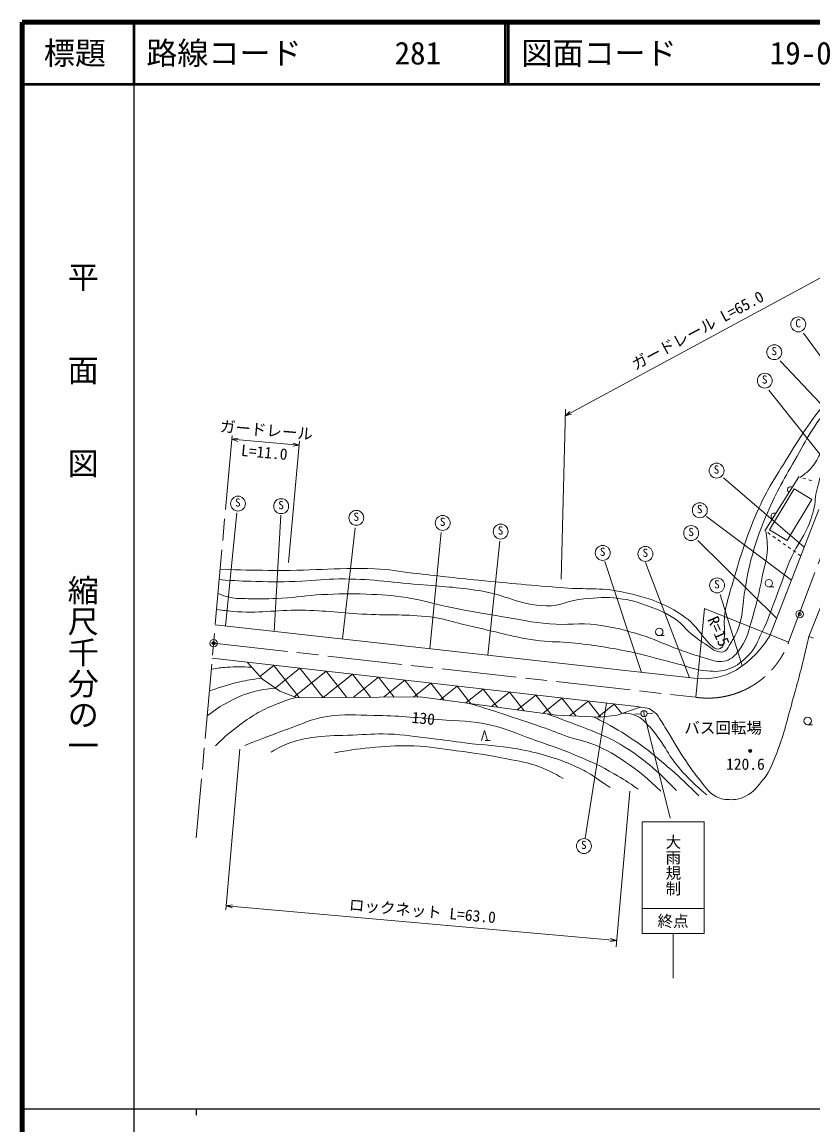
# Model space of a CAD drawing. Units: millimetres, scale not verified. Extents: x 40000 to 680000, y 20000 to 380000.
# Drawn here: x 40000 to 167305, y 202409 to 380000 of the extents above; entities that cross this region are included whole.
import ezdxf
from ezdxf.enums import TextEntityAlignment as Align

# ---------------------------------------------------------------- set-up
doc = ezdxf.new("R2010")
doc.units = ezdxf.units.MM
doc.header["$LTSCALE"] = 1000
doc.header["$PDMODE"] = 32
doc.header["$PDSIZE"] = 500
doc.linetypes.add('CHAIN', pattern=[18.5, 12, -1.5, 3.5, -1.5])
for name, color, linetype, lineweight in [('M-BGD', 7, 'Continuous', 13), ('M-BMK', 2, 'CHAIN', 13), ('M-BMK-SRVR', 3, 'Continuous', 13), ('M-STR-HTXT', 7, 'Continuous', 13), ('M-TTL', 2, 'Continuous', 140), ('M-TTL-BAND', 7, 'Continuous', 25), ('M-TTL-LINE', 7, 'Continuous', 50), ('M-TTL-TXT', 7, 'Continuous', 13)]:
    doc.layers.add(name, color=color, linetype=linetype, lineweight=lineweight)
doc.layers.add('M-OTRS', color=6, linetype='Continuous')
doc.styles.add('@ＭＳ ゴシック', font='')
doc.styles.add('ＭＳ ゴシック', font='')
doc.styles.get('@ＭＳ ゴシック').set_extended_font_data('@MS Gothic')
doc.styles.get('ＭＳ ゴシック').set_extended_font_data('MS Gothic')

msp = doc.modelspace()

# ---------------------------------------------------------------- linework, layer by layer
at = {"layer": 'M-BGD'}
for p, q in [((177007, 314607), (165762, 329927)), ((173100, 313691), (162012, 325471)), ((171246, 306821), (160210, 320752)), ((165885, 295425), (152899, 306604)), ((165040, 306795), (159588, 298096)), ((165225, 306734), (165040, 306795)), ((166176, 306423), (165701, 306579)), ((167126, 306112), (166651, 306268)), ((160291, 298220), (164289, 304856)), ((164289, 304856), (167134, 303142)), ((167134, 303142), (163135, 296506)), ((72729, 282761), (74589, 300952)), ((80574, 281886), (81645, 300607)), ((163840, 290143), (150148, 300391)), ((160372, 281180), (168238, 301506)), ((91573, 280659), (93601, 298556)), ((105663, 279086), (107474, 297829)), ((159624, 298070), (159588, 298096)), ((160442, 297495), (160033, 297782)), ((163135, 296506), (160291, 298220)), ((161260, 296919), (160851, 297207)), ((162078, 296344), (161669, 296631)), ((114996, 278045), (116890, 296407)), ((161462, 283997), (148755, 296541)), ((162896, 295768), (162487, 296056)), ((163713, 295193), (163305, 295481)), ((164531, 294617), (164122, 294905)), ((139725, 275285), (133810, 293116)), ((165349, 294042), (164940, 294330)), ((147457, 274422), (140344, 292990)), ((155916, 276329), (152396, 287826)), ((160214, 289051), (161014, 289051)), ((71092, 282944), (148672, 274287)), ((142568, 281198), (143368, 281198)), ((159499, 279888), (160372, 281180)), ((167385, 280777), (166642, 281075)), ((158164, 278243), (159499, 279888)), ((70612, 277547), (138934, 269762)), ((156678, 276865), (158164, 278243)), ((76307, 276898), (78699, 274176)), ((78290, 274642), (80522, 276417)), ((84671, 271199), (80522, 276417)), ((80751, 272767), (84737, 275936)), ((83816, 271371), (88952, 275455)), ((88480, 271228), (84737, 275936)), ((92290, 271257), (88952, 275455)), ((153335, 274868), (154972, 275665)), ((154972, 275665), (156678, 276865)), ((78699, 274176), (81486, 272262)), ((88457, 271228), (93168, 274974)), ((96100, 271286), (93168, 274974)), ((93324, 271265), (97383, 274493)), ((99909, 271315), (97383, 274493)), ((98191, 271302), (101598, 274012)), ((103719, 271344), (101598, 274012)), ((103058, 271339), (105813, 273531)), ((107965, 270825), (105813, 273531)), ((148672, 274287), (150094, 274254)), ((150094, 274254), (151838, 274470)), ((151838, 274470), (153335, 274868)), ((81486, 272262), (84272, 271196)), ((107337, 270909), (110029, 273049)), ((112260, 270244), (110029, 273049)), ((111457, 270352), (114244, 272568)), ((116554, 269663), (114244, 272568)), ((115577, 269795), (118459, 272087)), ((120849, 269082), (118459, 272087)), ((84272, 271196), (104099, 271347)), ((104099, 271347), (126029, 268382)), ((119696, 269238), (122675, 271606)), ((125143, 268502), (122675, 271606)), ((123816, 268681), (126890, 271125)), ((129184, 268240), (126890, 271125)), ((128140, 268287), (131105, 270644)), ((134067, 270316), (130661, 248576)), ((133142, 268083), (131105, 270644)), ((132702, 268081), (135320, 270163)), ((136523, 268651), (135320, 270163)), ((126029, 268382), (133007, 268067)), ((133007, 268067), (135812, 268400)), ((135812, 268400), (139473, 269689)), ((139622, 268611), (138611, 268553)), ((138934, 269762), (140969, 269487)), ((140148, 268157), (140091, 269155)), ((140619, 268681), (141524, 268732)), ((140969, 269487), (142116, 268631)), ((166454, 266859), (167254, 266859)), ((113979, 264339), (114459, 265939)), ((114459, 265939), (114939, 264339)), ((115339, 264339), (114539, 264339))]:
    msp.add_line(p, q, dxfattribs=at)
msp.add_lwpolyline([(166642, 281075), (174166, 299855)], dxfattribs=at)
for centre, radius in [((164939, 331318), 1200), ((161081, 326839), 1200), ((159555, 322260), 1200), ((151793, 307771), 1200), ((74756, 302455), 1200), ((81707, 302046), 1200), ((149094, 301392), 1200), ((93810, 300165), 1200), ((107713, 299347), 1200), ((117036, 297957), 1200), ((147704, 297712), 1200), ((133474, 294522), 1200), ((140343, 294359), 1200), ((151874, 289288), 1200), ((160213, 289651), 600), ((142568, 281798), 600), ((140120, 268656), 500), ((166454, 267459), 600), ((157204, 262626), 150), ((157204, 262626), 120), ((157204, 262626), 90), ((157204, 262626), 60), ((157204, 262626), 30), ((157204, 262626), 20), ((130438, 247320), 1200)]:
    msp.add_circle(centre, radius, dxfattribs=at)
for centre in [(163712, 304676), (161057, 300440)]:
    msp.add_arc(centre, 500, 57.92294, 237.92294, dxfattribs=at)
for points, knots in [([(71740, 290224), (74552, 290027), (75321, 289985), (77621, 289921), (80506, 289841), (82127, 289853), (85011, 289969), (87361, 290065), (88669, 290321), (91020, 290333), (96083, 290359), (98905, 289842), (103951, 289427), (107727, 289117), (109854, 289005), (113601, 288446), (117857, 287811), (120039, 286072), (124341, 285993), (126768, 285947), (128029, 286941), (130448, 287137), (132613, 287314), (133854, 287466), (136009, 287192), (137951, 286945), (139035, 286645), (140861, 285938), (142673, 285236), (143736, 284865), (145332, 283757), (146355, 283047), (146664, 282331), (147635, 281552), (148650, 280737), (149245, 280311), (150333, 279597), (150948, 279194), (151253, 278845), (151965, 278660), (152399, 278547), (152727, 278478), (153112, 278709), (153654, 279033), (153715, 279490), (154065, 280017), (154450, 280596), (154660, 280929), (154953, 281560), (155365, 282444), (155493, 282987), (155729, 283934), (156102, 285436), (156002, 286334), (156262, 287860), (156631, 290030), (156734, 291275), (157331, 293394), (158104, 296138), (158565, 297682), (159693, 300300), (161286, 303994), (162369, 305988), (164387, 309468), (166400, 312940), (167339, 315077), (170030, 318055), (172187, 320443), (173396, 322039), (176327, 323371), (178730, 324463), (180279, 324653), (182905, 324915), (184798, 325105), (185875, 324849), (187776, 324915), (189284, 324968), (189788, 324999), (191631, 325143)], [0, 0, 0, 0, 1, 1, 1, 2, 2, 2, 3, 3, 3, 4, 4, 4, 5, 5, 5, 6, 6, 6, 7, 7, 7, 8, 8, 8, 9, 9, 9, 10, 10, 10, 11, 11, 11, 12, 12, 12, 13, 13, 13, 14, 14, 14, 15, 15, 15, 16, 16, 16, 17, 17, 17, 18, 18, 18, 19, 19, 19, 20, 20, 20, 21, 21, 21, 22, 22, 22, 23, 23, 23, 24, 24, 24, 25, 25, 25, 26, 26, 26, 26]), ([(71888, 291892), (75644, 291757), (76642, 291750), (79690, 291708), (86376, 291616), (90124, 292145), (96809, 291962), (99208, 291897), (100530, 291537), (102915, 291272), (107060, 290811), (109379, 290522), (113528, 290109), (118866, 289578), (121861, 289322), (127208, 288896), (130847, 288606), (132957, 288984), (136531, 288241), (139073, 287713), (140511, 287356), (142901, 286342), (144500, 285664), (145328, 285116), (146754, 284125), (149165, 282450), (150834, 278475), (152351, 279109), (153581, 279623), (152744, 282805), (153187, 285143), (153502, 286801), (153802, 287704), (154278, 289323), (155552, 293658), (156234, 296114), (157967, 300288), (159644, 304329), (161075, 306374), (163364, 310102), (165706, 313913), (167059, 316068), (170016, 319425), (171562, 321179), (172426, 322221), (174337, 323568), (175662, 324503), (176412, 325083), (177935, 325640), (179133, 326078), (179829, 326314), (181097, 326458), (181755, 326532), (182126, 326353), (182787, 326337), (184434, 326297), (185357, 326343), (187003, 326385), (188811, 326431), (189396, 326464), (191628, 326579)], [0, 0, 0, 0, 1, 1, 1, 2, 2, 2, 3, 3, 3, 4, 4, 4, 5, 5, 5, 6, 6, 6, 7, 7, 7, 8, 8, 8, 9, 9, 9, 10, 10, 10, 11, 11, 11, 12, 12, 12, 13, 13, 13, 14, 14, 14, 15, 15, 15, 16, 16, 16, 17, 17, 17, 18, 18, 18, 19, 19, 19, 20, 20, 20, 20]), ([(71311, 285401), (72529, 285215), (72902, 285203), (73925, 285111), (78181, 284724), (80592, 285346), (84865, 285292), (89018, 285240), (91331, 284859), (95478, 284638), (99466, 284426), (101729, 284695), (105692, 284202), (108481, 283855), (109959, 283194), (112707, 282603), (116880, 281705), (119166, 280868), (123406, 280376), (125357, 280150), (126468, 280239), (128422, 280049), (132067, 279696), (134097, 279338), (137691, 278632), (140448, 278090), (141942, 277564), (144669, 276887), (146842, 276348), (148004, 275704), (150235, 275520), (151657, 275402), (152541, 275362), (153869, 275883), (155208, 276408), (155885, 276960), (156886, 277991), (158062, 279202), (158340, 280194), (159103, 281698), (160152, 283767), (160466, 285051), (161316, 287210), (162347, 289829), (162725, 291380), (163911, 293934), (164799, 295847), (165611, 296761), (166479, 298683), (167093, 300043), (167290, 300876), (167588, 302338), (167715, 302961), (167661, 303332), (167798, 303953), (168213, 305841), (168434, 306946), (169335, 308656), (170819, 311474), (171991, 312914), (174235, 315174), (175155, 316100), (175935, 316298), (177058, 316961), (178652, 317902), (179592, 318346), (181226, 319215), (183581, 320466), (184725, 321605), (187278, 322373), (188939, 322873), (189658, 323024), (191636, 323229)], [0, 0, 0, 0, 1, 1, 1, 2, 2, 2, 3, 3, 3, 4, 4, 4, 5, 5, 5, 6, 6, 6, 7, 7, 7, 8, 8, 8, 9, 9, 9, 10, 10, 10, 11, 11, 11, 12, 12, 12, 13, 13, 13, 14, 14, 14, 15, 15, 15, 16, 16, 16, 17, 17, 17, 18, 18, 18, 19, 19, 19, 20, 20, 20, 21, 21, 21, 22, 22, 22, 23, 23, 23, 24, 24, 24, 24]), ([(165278, 306717), (166025, 307229), (166282, 307443), (166835, 308008), (167637, 308826), (167912, 309443), (168471, 310443), (169206, 311758), (169255, 312679), (170034, 313969), (170709, 315087), (171305, 315579), (172287, 316440), (173879, 317836), (174931, 318428), (176726, 319551), (178885, 320901), (180071, 321744), (182420, 322725), (184001, 323385), (184980, 323512), (186661, 323840), (188579, 324214), (189305, 324245), (191633, 324397)], [0, 0, 0, 0, 1, 1, 1, 2, 2, 2, 3, 3, 3, 4, 4, 4, 5, 5, 5, 6, 6, 6, 7, 7, 7, 8, 8, 8, 8]), ([(71541, 287994), (72356, 287649), (72653, 287555), (73395, 287375), (74538, 287097), (75223, 287194), (76399, 287149), (78518, 287068), (79709, 287134), (81827, 287230), (84338, 287342), (85726, 287680), (88236, 287803), (91030, 287939), (92601, 287969), (95396, 287876), (97938, 287791), (99369, 287700), (101884, 287321), (104845, 286876), (106437, 286275), (109372, 285686), (112484, 285061), (114236, 284752), (117368, 284232), (120321, 283741), (121964, 283349), (124946, 283087), (127896, 282828), (129590, 283314), (132525, 282923), (135383, 282543), (136964, 282120), (139721, 281274), (141816, 280631), (142898, 280012), (144955, 279257), (146966, 278519), (148090, 278085), (150155, 277516), (151097, 277257), (151633, 276995), (152610, 277032), (153177, 277053), (153515, 277158), (154000, 277452), (154821, 277949), (155131, 278457), (155680, 279245), (156880, 280968), (157004, 282252), (157618, 284261), (158493, 287121), (158727, 288793), (159373, 291714), (159580, 292649), (159760, 293163), (159882, 294113), (160074, 295615), (159942, 296242), (159743, 297987)], [0, 0, 0, 0, 1, 1, 1, 2, 2, 2, 3, 3, 3, 4, 4, 4, 5, 5, 5, 6, 6, 6, 7, 7, 7, 8, 8, 8, 9, 9, 9, 10, 10, 10, 11, 11, 11, 12, 12, 12, 13, 13, 13, 14, 14, 14, 15, 15, 15, 16, 16, 16, 17, 17, 17, 18, 18, 18, 19, 19, 19, 20, 20, 20, 20]), ([(142116, 268631), (142887, 267424), (143081, 267114), (143693, 266137), (144978, 264089), (145555, 262851), (146928, 260861), (147723, 259709), (148188, 259075), (149073, 257990), (149948, 256915), (150311, 256107), (151508, 255409), (152308, 254942), (152872, 254819), (153798, 254791), (154855, 254759), (155502, 254869), (156451, 255336), (157875, 256037), (158393, 256905), (159395, 258135), (160538, 259538), (160790, 260600), (161467, 262278), (162650, 265210), (162967, 266978), (163829, 270020), (164693, 273068), (165166, 274780), (165901, 277862), (166200, 279115), (166300, 279521), (166642, 281075)], [0, 0, 0, 0, 1, 1, 1, 2, 2, 2, 3, 3, 3, 4, 4, 4, 5, 5, 5, 6, 6, 6, 7, 7, 7, 8, 8, 8, 9, 9, 9, 10, 10, 10, 11, 11, 11, 11]), ([(70456, 275796), (71628, 275984), (71980, 276021), (72963, 276103), (74530, 276233), (75096, 276184), (76988, 276122)], [0, 0, 0, 0, 1, 1, 1, 2, 2, 2, 2]), ([(70143, 272285), (72416, 273055), (73087, 273315), (75035, 273740), (76395, 274037), (76885, 274125), (78546, 274351)], [0, 0, 0, 0, 1, 1, 1, 2, 2, 2, 2]), ([(69786, 268276), (71306, 269390), (71779, 269763), (73181, 270505), (74321, 271108), (74980, 271423), (76198, 271850), (77909, 272451), (78650, 272495), (80751, 272767)], [0, 0, 0, 0, 1, 1, 1, 2, 2, 2, 3, 3, 3, 3]), ([(71145, 263454), (72843, 265117), (73441, 265635), (75071, 266834), (77297, 268473), (78667, 269300), (81250, 270287), (82364, 270713), (82791, 270885), (84149, 271243)], [0, 0, 0, 0, 1, 1, 1, 2, 2, 2, 3, 3, 3, 3]), ([(112260, 270244), (114747, 269446), (115378, 269243), (117372, 268589), (119841, 267780), (121229, 267343), (123681, 266485), (125338, 265905), (126237, 265495), (127897, 264922), (129815, 264260), (130999, 264176), (132840, 263323), (134877, 262379), (135941, 261674), (137783, 260392), (139884, 258930), (140579, 258250), (142799, 256176)], [0, 0, 0, 0, 1, 1, 1, 2, 2, 2, 3, 3, 3, 4, 4, 4, 5, 5, 5, 6, 6, 6, 6]), ([(75863, 263531), (79066, 264797), (79927, 265140), (82569, 266066), (85105, 266954), (86457, 267777), (89112, 268192), (91984, 268641), (93647, 268408), (96554, 268356), (100682, 268281), (102989, 268046), (107103, 267701), (110369, 267428), (112249, 267526), (115445, 266802), (118144, 266190), (119542, 265437), (122151, 264512), (125009, 263499), (126646, 263015), (129430, 261813), (131777, 260800), (133106, 260235), (135318, 258951), (136858, 258056), (137397, 257718), (139161, 256497)], [0, 0, 0, 0, 1, 1, 1, 2, 2, 2, 3, 3, 3, 4, 4, 4, 5, 5, 5, 6, 6, 6, 7, 7, 7, 8, 8, 8, 9, 9, 9, 9]), ([(124541, 268583), (126359, 267915), (126825, 267741), (128283, 267186), (130126, 266484), (131174, 266127), (132984, 265344), (134293, 264778), (135026, 264444), (136255, 263721), (138204, 262575), (139230, 261809), (140980, 260377), (142789, 258897), (143385, 258270), (145318, 256258)], [0, 0, 0, 0, 1, 1, 1, 2, 2, 2, 3, 3, 3, 4, 4, 4, 5, 5, 5, 5]), ([(136714, 268718), (137427, 268725), (137747, 268669), (138376, 268484), (139494, 268155), (139979, 267569), (140799, 266740), (141635, 265893), (142005, 265327), (142705, 264365), (143634, 263088), (143947, 262228), (144908, 260975), (145708, 259931), (146201, 259378), (147105, 258422), (148238, 257226), (148699, 256853), (150206, 255563)], [0, 0, 0, 0, 1, 1, 1, 2, 2, 2, 3, 3, 3, 4, 4, 4, 5, 5, 5, 6, 6, 6, 6]), ([(132007, 268112), (132922, 267672), (133171, 267531), (133906, 267139), (135989, 266028), (137095, 265289), (139052, 263969), (140900, 262724), (141819, 261862), (143523, 260425), (145722, 258571), (146415, 257869), (148932, 255428)], [0, 0, 0, 0, 1, 1, 1, 2, 2, 2, 3, 3, 3, 4, 4, 4, 4]), ([(80107, 262458), (81490, 263256), (81979, 263518), (83269, 263985), (84746, 264520), (85638, 264647), (87195, 264857), (89540, 265175), (90881, 265081), (93246, 265184), (95460, 265281), (96702, 265412), (98916, 265348), (101676, 265268), (103206, 264951), (105949, 264639), (108041, 264402), (109203, 264186), (111292, 263930), (114591, 263526), (116468, 263511), (119743, 262949), (121662, 262620), (122728, 262355), (124595, 261804), (126114, 261356), (126954, 261058), (128412, 260441), (131032, 259332), (131906, 258612), (134682, 256734)], [0, 0, 0, 0, 1, 1, 1, 2, 2, 2, 3, 3, 3, 4, 4, 4, 5, 5, 5, 6, 6, 6, 7, 7, 7, 8, 8, 8, 9, 9, 9, 10, 10, 10, 10]), ([(90302, 262349), (93410, 262858), (94308, 263013), (96899, 263222), (99299, 263415), (100654, 263537), (103060, 263440), (105736, 263331), (107220, 263032), (109875, 262676), (113081, 262247), (114884, 262018), (118053, 261368), (120117, 260944), (121321, 260818), (123287, 260059), (124833, 259463), (125415, 259168), (127103, 258206)], [0, 0, 0, 0, 1, 1, 1, 2, 2, 2, 3, 3, 3, 4, 4, 4, 5, 5, 5, 6, 6, 6, 6])]:
    msp.add_open_spline(points, degree=3, knots=knots, dxfattribs=at)
msp.add_point((157204, 262626), dxfattribs=at)
at = {"layer": 'M-BMK'}
for p, q in [((73806, 313440), (68037, 248618)), ((163390, 280133), (171224, 300950)), ((70828, 279976), (148431, 271276))]:
    msp.add_line(p, q, dxfattribs=at)
msp.add_arc((150389, 285031), 13894, 261.90054, 339.35858, dxfattribs=at)
at = {"layer": 'M-BMK-SRVR'}
for centre in [(165164, 284661), (70828, 279976)]:
    msp.add_circle(centre, 600, dxfattribs=at)
msp.add_point((165164, 284661), dxfattribs=at)
at = {"layer": 'M-OTRS'}
msp.add_point((70828, 279976), dxfattribs=at)
at = {"layer": 'M-STR-HTXT'}
for p, q in [((127439, 316594), (171924, 340667)), ((127465, 317645), (126777, 290296)), ((127439, 316594), (128199, 317289)), ((127439, 316594), (128437, 316850)), ((73751, 312814), (74769, 312975)), ((84586, 311850), (73751, 312814)), ((73751, 312814), (74725, 312477)), ((84646, 312526), (82904, 292958)), ((84586, 311850), (83568, 311689)), ((84586, 311850), (83612, 312188)), ((148431, 271276), (149870, 285584)), ((149870, 285584), (163390, 280133)), ((140281, 267962), (144310, 251802)), ((75079, 262906), (72779, 237059)), ((137838, 256134), (135608, 231082)), ((72836, 237699), (73854, 237859)), ((135699, 232104), (72836, 237699)), ((72836, 237699), (73810, 237361)), ((139797, 237237), (149797, 237237)), ((144797, 233237), (144797, 226032)), ((135699, 232104), (134681, 231943)), ((135699, 232104), (134725, 232441))]:
    msp.add_line(p, q, dxfattribs=at)
msp.add_lwpolyline([(139797, 233237), (149797, 233237), (149797, 251237), (139797, 251237)], close=True, dxfattribs=at)
at = {"layer": 'M-TTL'}
for p, q in [((40000, 380000), (40000, 20000)), ((680000, 380000), (40000, 380000))]:
    msp.add_line(p, q, dxfattribs=at)
at = {"layer": 'M-TTL-BAND'}
for p, q in [((58000, 370000), (58000, 20000)), ((40000, 205000), (579000, 205000)), ((68000, 205000), (68000, 204000))]:
    msp.add_line(p, q, dxfattribs=at)
at = {"layer": 'M-TTL-LINE'}
for p, q in [((58000, 380000), (58000, 370000)), ((117750, 380000), (117750, 370000)), ((118250, 380000), (118250, 370000)), ((40000, 370000), (680000, 370000))]:
    msp.add_line(p, q, dxfattribs=at)

# ---------------------------------------------------------------- texts
at = {"layer": 'M-BGD', "style": 'ＭＳ ゴシック'}
for s, p in [('C', (164475, 332156)), ('S', (160617, 327676)), ('S', (159091, 323097)), ('S', (151329, 308608)), ('S', (74291, 303292)), ('S', (81243, 302883)), ('S', (148630, 302229)), ('S', (93346, 301002)), ('S', (107249, 300185)), ('S', (116572, 298794)), ('S', (147240, 298549)), ('S', (133010, 295360)), ('S', (139879, 295196)), ('S', (151410, 290126)), ('S', (129974, 248157))]:
    msp.add_text(s, height=1320, dxfattribs=at).set_placement(p, align=Align.TOP_LEFT)
msp.add_text('130', height=1833, rotation=354.289, dxfattribs=at).set_placement((104595, 267888), align=Align.MIDDLE_CENTER)
for s, p in [('バス回転場', (152849, 266360)), ('120.6', (156436, 260514))]:
    msp.add_text(s, height=1833, dxfattribs=at).set_placement(p, align=Align.MIDDLE_CENTER)
at = {"layer": 'M-STR-HTXT', "style": 'ＭＳ ゴシック'}
for s, rotation, p in [('ガードレール L=65.0', 28.42, (149443, 329070)), ('ガードレール', 354.914, (79213, 312830)), ('L=11.0', 354.914, (78869, 309260)), ('R=15', 293.929, (150796, 281297)), ('ロックネット L=63.0', 354.914, (104312, 235399))]:
    msp.add_text(s, height=1833, rotation=rotation, dxfattribs=at).set_placement(p, align=Align.BOTTOM_CENTER)
at = {"layer": 'M-STR-HTXT', "style": '@ＭＳ ゴシック'}
msp.add_text('大雨規制', height=1833, rotation=270, dxfattribs=at).set_placement((144797, 244237), align=Align.MIDDLE_CENTER)
at = {"layer": 'M-STR-HTXT', "style": 'ＭＳ ゴシック'}
msp.add_text('終点', height=1833, dxfattribs=at).set_placement((144797, 235237), align=Align.MIDDLE_CENTER)
at = {"layer": 'M-TTL-BAND', "style": '@ＭＳ ゴシック'}
for s, p in [('平\u3000\u3000面\u3000\u3000図', (49777, 306475)), ('縮尺千分の一', (49777, 261030))]:
    msp.add_text(s, height=3666, rotation=270, dxfattribs=at).set_placement(p, align=Align.MIDDLE_RIGHT)
at = {"layer": 'M-TTL-TXT', "style": 'ＭＳ ゴシック'}
msp.add_text('標題', height=3666, dxfattribs=at).set_placement((48500, 375000), align=Align.MIDDLE_CENTER)
for s, p in [('路線コード      281', (60000, 375000)), ('図面コード      19-0', (120380, 375000))]:
    msp.add_text(s, height=3666, dxfattribs=at).set_placement(p, align=Align.MIDDLE_LEFT)

doc.saveas('drawing.dxf')
